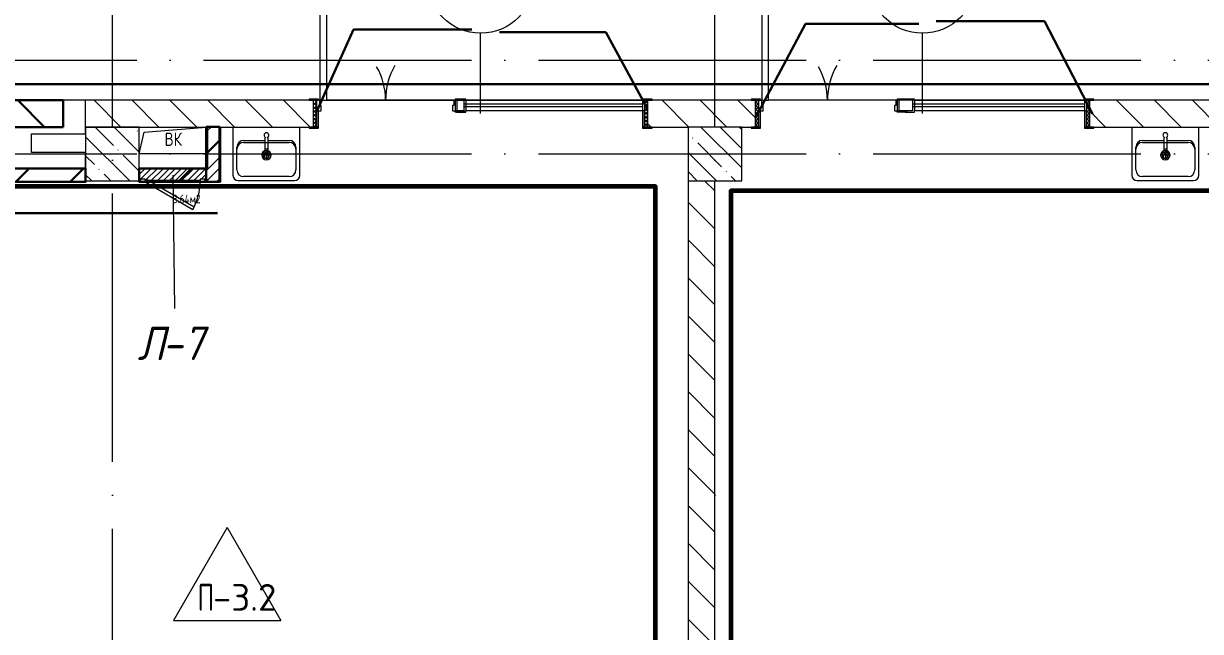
# Model space of a CAD drawing. Header units: millimetres. Extents: x -592259 to 288321, y -552984 to 293768.
# Drawn here: x 9398 to 18188, y -211829 to -207294 of the extents above; entities that cross this region are included whole.
import ezdxf

# ---------------------------------------------------------------- set-up
doc = ezdxf.new("R2010")
doc.units = ezdxf.units.MM
doc.linetypes.add('ADSK_Линия сетки', pattern=[2500, 2000, -250, 0, -250])
for name, color, linetype, lineweight in [('0) блоки', 6, 'Continuous', 30), ('0.3) ПГП 6 вып', 4, 'Continuous', 30), ('2)Фархверки', 40, 'Continuous', 30), ('4) Штукатурка', 6, 'Continuous', 30), ('4.6) Швы', 6, 'Continuous', 30), ('4.7) Штук. 6 вып.', 6, 'Continuous', 30), ('6.1) Шпаклевка 5 вып.', 160, 'Continuous', 60), ('A-DETL-GENF-OTLN', 250, 'Continuous', 5), ('A-DOOR-____-IDEN', 250, 'Continuous', 9), ('A-DOOR-____-MCUT', 250, 'Continuous', 5), ('A-DOOR-____-OTLN', 250, 'Continuous', 5), ('A-DOOR-FRAM-MCUT', 250, 'Continuous', 5), ('A-DOOR-FRAM-OTLN', 250, 'Continuous', 5), ('A-DOOR-GLAZ-MCUT', 250, 'Continuous', 5), ('A-FLOR-____-IDEN', 250, 'Continuous', 9), ('A-FLOR-____-OTLN', 250, 'Continuous', 9), ('A-GENM-____-MCUT', 250, 'Continuous', 25), ('A-GENM-____-OTLN', 250, 'Continuous', 9), ('A-GLAZ-____-OTLN', 250, 'Continuous', 5), ('A-WALL-____-MCUT', 250, 'Continuous', 13), ('A-WALL-____-PATT', 250, 'Continuous', 13), ('P-SANR-FIXT-OTLN', 250, 'Continuous', 9), ('S-COLS-____-MCUT', 250, 'Continuous', 25), ('S-COLS-____-OTLN', 250, 'Continuous', 9), ('S-GRID-____-OTLN', 250, 'Continuous', 9)]:
    doc.layers.add(name, color=color, linetype=linetype, lineweight=lineweight)
doc.styles.add('ISOCPEUR', font='isocpeur.ttf', dxfattribs={"width": 0.8, "height": 100})
doc.styles.add('ISOCPEUR_2', font='isocpeur.ttf', dxfattribs={"height": 160})
doc.styles.add('ISOCPEUR_I', font='isocpeui.ttf', dxfattribs={"width": 0.9, "height": 12.5})
doc.styles.add('А3', font='ГОСТ тип А.ttf')
pattern_1 = [(135, (1051.41, 164.685), (-14.1421, -14.1421), []), (225, (1051.41, 164.685), (14.1421, -14.1421), [])]
pattern_2 = [(45, (-1071.384, 164.685), (-14.1421, 14.1421), []), (135, (-1071.384, 164.685), (-14.1421, -14.1421), [])]
pattern_3 = [(135, (-3188.22, -259241.39), (-141.42136, -141.42136), [])]
pattern_4 = [(45, (-3188.22, -259241.4), (-224.5064, 224.5064), []), (45, (-3108.85, -259241.4), (0, 449.0128), []), (45, (-3267.6, -259241.4), (0, 449.0128), [])]
pattern_5 = [(45, (125, 0), (-22.6274, 22.6274), [])]

# ---------------------------------------------------------------- blocks, each defined once
blk = doc.blocks.new('Раковина_АИ_3D_Рен_МГН_Santek Neo 50 - Раковина 500x400x170-V23-АР1_Маркировочный план 3 этажа')
at = {"layer": 'P-SANR-FIXT-OTLN', "lineweight": 5}
for p, q in [((-250, 25), (-250, -335)), ((250, -335), (250, 25)), ((-170, -75), (-10, -75)), ((-10, -167), (-10, -50.2)), ((10, -50.2), (10, -167)), ((10, -75), (170, -75)), ((-220, -295), (-220, -125)), ((-220, -295), (-220, -139.7)), ((-170, -89.7), (170, -89.7)), ((-10, -167), (10, -167)), ((-5.9, -137), (-7, -137)), ((-7, -137), (-7, -137)), ((-5.9, -137), (5.9, -137)), ((0, -150), (0, -220)), ((7, -137), (5.9, -137)), ((7, -137), (7, -137)), ((220, -125), (220, -295)), ((220, -139.7), (220, -295)), ((35, -185), (-35, -185)), ((170, -345), (-170, -345)), ((170, -345), (-170, -345)), ((-210, -375), (210, -375))]:
    blk.add_line(p, q, dxfattribs=at)
for centre, radius, start, end in [((-170, -125), 50, 90, 180), ((0, -35), 18, 360, 180), ((0, -35), 18, 180, 250.80897), ((0, -35), 18, 289.19103, 360), ((0, -35), 18, 295.19321, 300), ((0, -35), 18, 309.99941, 315), ((0, -35), 18, 324.99969, 330), ((170, -125), 50, 0, 90), ((-170, -139.7), 50, 90, 180), ((0, -185), 35, 0, 180), ((0, -185), 35, 106.67272, 180), ((0, -185), 23, 360, 180), ((0, -185), 23, 115.32987, 180), ((0, -185), 23, 360, 64.67013), ((0, -185), 35, 0, 73.32728), ((170, -139.7), 50, 0, 90), ((0, -185), 35, 180, 0), ((0, -185), 35, 180, 360), ((0, -185), 23, 180, 360), ((0, -185), 23, 180, 360), ((-210, -335), 40, 180, 270), ((-170, -295), 50, 180, 270), ((-170, -295), 50, 180, 270), ((170, -295), 50, 270, 0), ((170, -295), 50, 270, 0), ((210, -335), 40, 270, 0)]:
    blk.add_arc(centre, radius, start, end, dxfattribs=at)
for points in [[(-6.2, -51.9), (-6.1, -51.9), (-6, -52), (-5.9, -52)], [(5.9, -52), (6, -52), (6.1, -51.9), (6.2, -51.9)]]:
    blk.add_open_spline(points, degree=3, dxfattribs=at)
blk = doc.blocks.new('Раковина_АИ_3D_Рен_МГН_Santek Neo 50 - Раковина 500x400x170-20710989-АР1_Маркировочный план 3 этажа')
at = {"layer": 'P-SANR-FIXT-OTLN', "lineweight": 5}
for p, q in [((-250, 25), (-250, -335)), ((250, -335), (250, 25)), ((-170, -75), (-10, -75)), ((-10, -167), (-10, -50.2)), ((10, -50.2), (10, -167)), ((10, -75), (170, -75)), ((-220, -295), (-220, -125)), ((-220, -295), (-220, -139.7)), ((-170, -89.7), (170, -89.7)), ((-10, -167), (10, -167)), ((-5.9, -137), (-7, -137)), ((-7, -137), (-7, -137)), ((-5.9, -137), (5.9, -137)), ((0, -150), (0, -220)), ((7, -137), (5.9, -137)), ((7, -137), (7, -137)), ((220, -125), (220, -295)), ((220, -139.7), (220, -295)), ((35, -185), (-35, -185)), ((170, -345), (-170, -345)), ((170, -345), (-170, -345)), ((-210, -375), (210, -375))]:
    blk.add_line(p, q, dxfattribs=at)
for centre, radius, start, end in [((-170, -125), 50, 90, 180), ((0, -35), 18, 360, 180), ((0, -35), 18, 180, 250.80897), ((0, -35), 18, 289.19103, 360), ((0, -35), 18, 295.19321, 300), ((0, -35), 18, 309.99941, 315), ((0, -35), 18, 324.99969, 330), ((170, -125), 50, 0, 90), ((-170, -139.7), 50, 90, 180), ((0, -185), 35, 0, 180), ((0, -185), 35, 106.67272, 180), ((0, -185), 23, 360, 180), ((0, -185), 23, 115.32987, 180), ((0, -185), 23, 360, 64.67013), ((0, -185), 35, 0, 73.32728), ((170, -139.7), 50, 0, 90), ((0, -185), 35, 180, 0), ((0, -185), 35, 180, 360), ((0, -185), 23, 180, 360), ((0, -185), 23, 180, 360), ((-210, -335), 40, 180, 270), ((-170, -295), 50, 180, 270), ((-170, -295), 50, 180, 270), ((170, -295), 50, 270, 0), ((170, -295), 50, 270, 0), ((210, -335), 40, 270, 0)]:
    blk.add_arc(centre, radius, start, end, dxfattribs=at)
for points in [[(-6.2, -51.9), (-6.1, -51.9), (-6, -52), (-5.9, -52)], [(5.9, -52), (6, -52), (6.1, -51.9), (6.2, -51.9)]]:
    blk.add_open_spline(points, degree=3, dxfattribs=at)
blk = doc.blocks.new('Сифон Orio для МГН - Сифон бутылочный-V28-АР1_Маркировочный план 3 этажа')
at = {"layer": 'P-SANR-FIXT-OTLN', "lineweight": 5}
for start, end in [(90, 233.74325), (165, 233.74325), (165, 233.74325), (165, 180), (105, 135), (105, 135), (306.25675, 90), (345, 75), (345, 75), (45, 75), (345, 15), (195, 233.74325), (306.25675, 315), (306.25675, 315), (306.25675, 315)]:
    blk.add_arc((0, 0), 16, start, end, dxfattribs=at)
blk = doc.blocks.new('Сифон Orio для МГН - Сифон бутылочный-V29-АР1_Маркировочный план 3 этажа')
at = {"layer": 'P-SANR-FIXT-OTLN', "lineweight": 5}
for start, end in [(90, 233.74325), (165, 233.74325), (165, 233.74325), (165, 180), (105, 135), (105, 135), (306.25675, 90), (345, 75), (345, 75), (45, 75), (345, 15), (195, 233.74325), (306.25675, 315), (306.25675, 315), (306.25675, 315)]:
    blk.add_arc((0, 0), 16, start, end, dxfattribs=at)
blk = doc.blocks.new('Дверь_СКБ_2Ст_Фрамуга2 - Н_ВВ-3_2500x2600h_Учебные помещения_Фрамуга слева-42054644-АР1_Маркировочный план 3 этажа')
at = {"layer": 'A-DOOR-____-OTLN'}
h = blk.add_hatch(dxfattribs=at)
h.set_pattern_fill('FP_12', color=256, style=0, pattern_type=2)
h.set_pattern_definition(pattern_1)
h.paths.add_polyline_path([(1237.5, -100), (1262.5, -100), (1262.5, 100), (1237.5, 100), (1237.5, 98)])
at = {"layer": 'A-DOOR-FRAM-OTLN'}
h = blk.add_hatch(dxfattribs=at)
h.set_pattern_fill('FP_13', color=256, style=0, pattern_type=2)
h.set_pattern_definition(pattern_2)
h.paths.add_polyline_path([(-1212.5, -100), (-1212.5, 100), (-1237.5, 100), (-1237.5, -100)])
at = {"layer": 'A-DOOR-____-MCUT'}
for p, q in [((-1187.5, 1100), (-1187.5, 100)), ((-1137.5, 1100), (-1187.5, 1100)), ((-1137.5, 100), (-1137.5, 1100)), ((-1187.5, 100), (-1137.5, 100))]:
    blk.add_line(p, q, dxfattribs=at)
at = {"layer": 'A-DOOR-____-OTLN'}
for centre, radius, start, end in [((-177.5, 100), 520, 150, 180), ((-1197.5, 100), 500, 360, 30)]:
    blk.add_arc(centre, radius, start, end, dxfattribs=at)
at = {"layer": 'A-DOOR-FRAM-MCUT'}
for p, q in [((-1197.5, 108), (-1267.5, 108)), ((-1267.5, 108), (-1267.5, 100)), ((-1267.5, 100), (-1197.5, 100)), ((-1212.5, 100), (-1237.5, 100)), ((-1237.5, 100), (-1237.5, -100)), ((-1187.5, 100), (-1212.5, 100)), ((-1212.5, 100), (-1212.5, 20)), ((-1212.5, -100), (-1212.5, 100)), ((-1197.5, 100), (-1197.5, 108)), ((-1187.5, 60), (-1187.5, 100)), ((-187.5, 100), (-187.5, 60)), ((-162.5, 100), (-187.5, 100)), ((-177.5, 108), (-177.5, 100)), ((-107.5, 108), (-177.5, 108)), ((-177.5, 100), (-177.5, 20)), ((-62.5, 100), (-162.5, 100)), ((-162.5, 20), (-162.5, 100)), ((-162.5, 20), (-162.5, 100)), ((-117.5, 108), (-117.5, 100)), ((-47.5, 108), (-117.5, 108)), ((-107.5, 100), (-107.5, 108)), ((-62.5, 100), (-62.5, 20)), ((-47.5, 100), (-47.5, 108)), ((-47.5, 100), (-47.5, 20)), ((-47.5, 100), (1237.5, 100)), ((1292.5, 108), (1222.5, 108)), ((1222.5, 108), (1222.5, 100)), ((1222.5, 100), (1222.5, 20)), ((1222.5, 100), (1292.5, 100)), ((1237.5, 100), (1237.5, 20)), ((1262.5, 100), (1237.5, 100)), ((1237.5, 100), (1237.5, -100)), ((1262.5, -100), (1262.5, 100)), ((1292.5, 100), (1292.5, 108)), ((-1212.5, 20), (-1177.5, 20)), ((-1197.5, 20), (-1212.5, 20)), ((-1212.5, 20), (-1212.5, -100)), ((-1197.5, -100), (-1197.5, 20)), ((-1177.5, 60), (-1187.5, 60)), ((-1177.5, 20), (-1177.5, 60)), ((-187.5, 60), (-197.5, 60)), ((-197.5, 60), (-197.5, 20)), ((-197.5, 20), (-162.5, 20)), ((-177.5, 12), (-177.5, 20)), ((-107.5, 12), (-177.5, 12)), ((-62.5, 20), (-162.5, 20)), ((-117.5, 20), (-117.5, 12)), ((-117.5, 12), (-47.5, 12)), ((-107.5, 20), (-107.5, 12)), ((-47.5, 12), (-47.5, 20)), ((1237.5, 20), (-47.5, 20)), ((1237.5, 20), (1222.5, 20)), ((1222.5, 20), (1222.5, -100)), ((1237.5, -100), (1237.5, 20)), ((-1197.5, -100), (-1267.5, -100)), ((-1267.5, -100), (-1267.5, -108)), ((-1267.5, -108), (-1197.5, -108)), ((-1237.5, -100), (-1212.5, -100)), ((-1212.5, -100), (-1197.5, -100)), ((-1197.5, -108), (-1197.5, -100)), ((1222.5, -100), (1237.5, -100)), ((1292.5, -100), (1222.5, -100)), ((1222.5, -100), (1222.5, -108)), ((1222.5, -108), (1292.5, -108)), ((1237.5, -100), (1262.5, -100)), ((1292.5, -108), (1292.5, -100))]:
    blk.add_line(p, q, dxfattribs=at)
at = {"layer": 'A-DOOR-GLAZ-MCUT'}
for p, q in [((1222.5, 70), (-62.5, 70)), ((1222.5, 50), (-62.5, 50))]:
    blk.add_line(p, q, dxfattribs=at)
blk = doc.blocks.new('Дверь_СКБ_2Ст_Фрамуга1 - Н_ВВ-2_1_2500x2600h_Учебные помещения_Фрамуга слева_не ПБ-42111865-АР1_Маркировочный план 3 этажа')
at = {"layer": 'A-DOOR-____-OTLN'}
h = blk.add_hatch(dxfattribs=at)
h.set_pattern_fill('FP_12', color=256, style=0, pattern_type=2)
h.set_pattern_definition(pattern_1)
h.paths.add_polyline_path([(1237.5, -100), (1262.5, -100), (1262.5, 100), (1237.5, 100), (1237.5, 98)])
at = {"layer": 'A-DOOR-FRAM-OTLN'}
h = blk.add_hatch(dxfattribs=at)
h.set_pattern_fill('FP_13', color=256, style=0, pattern_type=2)
h.set_pattern_definition(pattern_2)
h.paths.add_polyline_path([(-1237.5, -100), (-1212.5, -100), (-1212.5, 100), (-1237.5, 100)])
at = {"layer": 'A-DOOR-____-MCUT'}
for p, q in [((-1187.5, 1100), (-1187.5, 100)), ((-1137.5, 1100), (-1187.5, 1100)), ((-1137.5, 100), (-1137.5, 1100)), ((-1187.5, 100), (-1137.5, 100))]:
    blk.add_line(p, q, dxfattribs=at)
at = {"layer": 'A-DOOR-____-OTLN'}
for centre, radius, start, end in [((-177.5, 100), 520, 150, 180), ((-1197.5, 100), 500, 360, 30)]:
    blk.add_arc(centre, radius, start, end, dxfattribs=at)
at = {"layer": 'A-DOOR-FRAM-MCUT'}
for p, q in [((-1197.5, 108), (-1267.5, 108)), ((-1267.5, 108), (-1267.5, 100)), ((-1267.5, 100), (-1197.5, 100)), ((-1212.5, 100), (-1237.5, 100)), ((-1237.5, 100), (-1237.5, -100)), ((-1187.5, 100), (-1212.5, 100)), ((-1212.5, 100), (-1212.5, 20)), ((-1212.5, -100), (-1212.5, 100)), ((-1197.5, 100), (-1197.5, 108)), ((-1187.5, 60), (-1187.5, 100)), ((-187.5, 100), (-187.5, 60)), ((-162.5, 100), (-187.5, 100)), ((-177.5, 108), (-177.5, 100)), ((-107.5, 108), (-177.5, 108)), ((-177.5, 100), (-177.5, 20)), ((-167.5, 108), (-167.5, 100)), ((-97.5, 108), (-167.5, 108)), ((-112.5, 100), (-162.5, 100)), ((-162.5, 20), (-162.5, 100)), ((-162.5, 20), (-162.5, 100)), ((-112.5, 100), (-112.5, 20)), ((-107.5, 100), (-107.5, 108)), ((-97.5, 100), (-97.5, 108)), ((-97.5, 100), (-97.5, 20)), ((-97.5, 100), (1237.5, 100)), ((1292.5, 108), (1222.5, 108)), ((1222.5, 108), (1222.5, 100)), ((1222.5, 100), (1222.5, 20)), ((1222.5, 100), (1292.5, 100)), ((1237.5, 100), (1237.5, 20)), ((1262.5, 100), (1237.5, 100)), ((1237.5, 100), (1237.5, -100)), ((1262.5, -100), (1262.5, 100)), ((1292.5, 100), (1292.5, 108)), ((-1212.5, 20), (-1177.5, 20)), ((-1197.5, 20), (-1212.5, 20)), ((-1212.5, 20), (-1212.5, -100)), ((-1197.5, -100), (-1197.5, 20)), ((-1177.5, 60), (-1187.5, 60)), ((-1177.5, 20), (-1177.5, 60)), ((-187.5, 60), (-197.5, 60)), ((-197.5, 60), (-197.5, 20)), ((-197.5, 20), (-162.5, 20)), ((-177.5, 12), (-177.5, 20)), ((-107.5, 12), (-177.5, 12)), ((-167.5, 20), (-167.5, 12)), ((-167.5, 12), (-97.5, 12)), ((-112.5, 20), (-162.5, 20)), ((-107.5, 20), (-107.5, 12)), ((-97.5, 12), (-97.5, 20)), ((1237.5, 20), (-97.5, 20)), ((1237.5, 20), (1222.5, 20)), ((1222.5, 20), (1222.5, -100)), ((1237.5, -100), (1237.5, 20)), ((-1197.5, -100), (-1267.5, -100)), ((-1267.5, -100), (-1267.5, -108)), ((-1267.5, -108), (-1197.5, -108)), ((-1237.5, -100), (-1212.5, -100)), ((-1212.5, -100), (-1197.5, -100)), ((-1197.5, -108), (-1197.5, -100)), ((1222.5, -100), (1237.5, -100)), ((1292.5, -100), (1222.5, -100)), ((1222.5, -100), (1222.5, -108)), ((1222.5, -108), (1292.5, -108)), ((1237.5, -100), (1262.5, -100)), ((1292.5, -108), (1292.5, -100))]:
    blk.add_line(p, q, dxfattribs=at)
at = {"layer": 'A-DOOR-GLAZ-MCUT'}
for p, q in [((1222.5, 70), (-112.5, 70)), ((1222.5, 50), (-112.5, 50))]:
    blk.add_line(p, q, dxfattribs=at)
blk = doc.blocks.new('BSC_Колонна _Прямоугольная - 400x400-31342009-АР1_Маркировочный план 3 этажа')
at = {"layer": 'S-COLS-____-OTLN', "lineweight": 5}
h = blk.add_hatch(dxfattribs=at)
h.set_pattern_fill('FP_26', color=256, style=0, pattern_type=2)
h.set_pattern_definition([(135, (-17749.98, -50975), (-142.5619, -142.5619), []), (135, (-17607.42, -50975), (-142.5619, -142.5619), [252.016, -50.403, 3.353, -47.05])])
h.paths.add_polyline_path([(0, -200), (200, -200), (200, 200), (-200, 200), (-200, -200)])
at = {"layer": 'S-COLS-____-MCUT', "lineweight": 5}
for p, q in [((200, 200), (-200, 200)), ((-200, 200), (-200, -200)), ((200, -200), (200, 200)), ((-200, -200), (200, -200))]:
    blk.add_line(p, q, dxfattribs=at)
blk = doc.blocks.new('_Wn_-As_OpeningMEP_floor__Rectangular - _Wn_-As_OpeningMEP_floor__Rectangular-V52-АР1_Маркировочный план 3 этажа')
at = {"layer": 'A-DETL-GENF-OTLN', "lineweight": 5}
for p, q in [((-250, -50), (-212.2, 112.2)), ((-212.2, 112.2), (250, 150))]:
    blk.add_line(p, q, dxfattribs=at)
blk = doc.blocks.new('АР_Люк - ЛРС_ВК_500х400_наружный_NCS S 1000-N-V81-АР1_Маркировочный план 3 этажа')
at = {"layer": 'A-DOOR-____-OTLN'}
h = blk.add_hatch(dxfattribs=at)
h.set_pattern_fill('FP_54', color=256, style=0, pattern_type=2)
h.set_pattern_definition(pattern_5)
h.paths.add_polyline_path([(-125, 50), (-125, -50), (374.9, -50), (374.9, 50), (365, 50), (365, 30), (330, 30), (330, 50), (320, 32.7), (290, 50), (-80, 50), (-80, 30), (-115, 30), (-115, 43), (-90, 43), (-115, 48), (-115, 50), (-119.4, 50)])
h = blk.add_hatch(dxfattribs=at)
h.set_pattern_fill('FP_54', color=256, style=0, pattern_type=2)
h.set_pattern_definition(pattern_5)
h.paths.add_polyline_path([(375, 40), (374.9, 40), (375, -50)])
at = {"layer": 'A-DETL-GENF-OTLN', "lineweight": 5}
for p, q in [((375, 50), (-125, 50)), ((-125, 50), (-125, -50)), ((375, -50), (375, 50)), ((-125, -50), (375, -50))]:
    blk.add_line(p, q, dxfattribs=at)
at = {"layer": 'A-DOOR-____-MCUT', "lineweight": 5}
for p, q in [((-25.1, 255), (-35.1, 237.7)), ((-35.1, 237.7), (320, 32.7)), ((330, 50), (-25.1, 255)), ((-80, 50), (-115, 50)), ((-115, 50), (-115, 30)), ((-115, 30), (-80, 30)), ((-80, 30), (-80, 50)), ((320, 32.7), (330, 50)), ((365, 50), (330, 50)), ((330, 50), (330, 30)), ((330, 30), (365, 30)), ((365, 30), (365, 50))]:
    blk.add_line(p, q, dxfattribs=at)
blk.add_arc((330, 50), 410, 150, 180, dxfattribs=at)
at = {"layer": 'A-DOOR-____-OTLN'}
blk.add_line((330, 50), (-25.1, 255), dxfattribs=at)
blk = doc.blocks.new('ASML_АР_Отделка Люка - ВО Отделка люков_Грунтовка 0_Шпатлевка 0_Окраска 0_0-42722003-АР1_Маркировочный план 3 этажа')
at = {"layer": 'A-GENM-____-MCUT', "lineweight": 5}
for p, q in [((-240, 3), (-250, 3)), ((-250, 3), (-250, 0)), ((177.1, 3), (-205, 3)), ((205, 3), (201, 3)), ((250, 3), (240, 3)), ((250, 0), (250, 3)), ((-250, 0), (-240, 0)), ((-205, 0), (182.3, 0)), ((199.2, 0), (205, 0)), ((240, 0), (250, 0))]:
    blk.add_line(p, q, dxfattribs=at)
blk = doc.blocks.new('AAR_СКБ_Марка_Перекрытия - Марка пола-17325028-АР1_Маркировочный план 3 этажа')
at = {"layer": 'A-FLOR-____-IDEN'}
for p, q in [((0, 6.932), (-4.002, 0)), ((0, 6.932), (4.002, 0)), ((-4.002, 0), (4.002, 0))]:
    blk.add_line(p, q, dxfattribs=at)
blk = doc.blocks.new('ADSK_Марка_Дверь - Типоразмер_ADSK_Марка-30565456-АР1_Маркировочный план 3 этажа')
at = {"layer": 'A-DOOR-____-IDEN'}
blk.add_circle((0, 0), 4, dxfattribs=at)

msp = doc.modelspace()

# ---------------------------------------------------------------- hatches: boundary and pattern name
at = {"layer": '0) блоки'}
h = msp.add_hatch(dxfattribs=at)
h.set_pattern_fill('ANSI31', color=256, scale=80, angle=90)
h.set_pattern_definition([(135, (5761.75, -207866.4), (-179.605, -179.605), [])])
h.paths.add_polyline_path([(9694.881, -208066.3886), (5761.7544, -208066.3886), (5761.7544, -207866.3886), (9694.881, -207866.3886)])
at = {"layer": '0.3) ПГП 6 вып'}
h = msp.add_hatch(dxfattribs=at)
h.set_pattern_fill('ANSI31', color=4, scale=90)
h.paths.add_polyline_path([(10861.7983, -208475.3892), (10761.7983, -208475.3892), (10761.7983, -208065.4722), (10861.7983, -208065.4722)])
h = msp.add_hatch(dxfattribs=at)
h.set_pattern_fill('ANSI31', color=4, scale=90)
h.paths.add_polyline_path([(5761.7544, -208475.3886), (9861.7544, -208475.3886), (9861.7544, -208375.3886), (5761.7544, -208375.3886)])
h = msp.add_hatch(dxfattribs=at)
h.set_pattern_fill('ANSI31', color=4, scale=90)
h.paths.add_polyline_path([(10761.7983, -208475.3892), (10261.7763, -208475.3892), (10261.7763, -208375.3892), (10761.7983, -208375.3892)])
at = {"layer": 'A-WALL-____-PATT', "lineweight": 15, "true_color": 0x000000}
h = msp.add_hatch(dxfattribs=at)
h.set_pattern_fill('FP_1', color=18, style=0, pattern_type=2)
h.set_pattern_definition(pattern_3)
h.paths.add_polyline_path([(18451.5723, -208066.3892), (19261.7544, -208066.3886), (19261.7544, -207866.3892), (17361.7763, -207866.3892), (17361.7763, -208066.3892), (18361.7763, -208066.3892)])
h.paths.add_polyline_path([(10261.7544, -208066.3892), (11561.7983, -208066.3892), (11561.7983, -207866.3892), (9861.7544, -207866.3892), (9861.7544, -208066.3886), (10241.6935, -208066.3886)])
h.paths.add_polyline_path([(14861.7763, -208066.3892), (14861.7763, -207866.3892), (14061.7983, -207866.3892), (14061.7983, -208066.3892), (14831.7763, -208066.3892)])
h = msp.add_hatch(dxfattribs=at)
h.set_pattern_fill('FP_9', color=18, style=0, pattern_type=2)
h.set_pattern_definition(pattern_4)
h.paths.add_polyline_path([(10818.4128, -208375.3892), (10871.7763, -208375.3892), (10871.7763, -208066.3892), (10771.7763, -208066.3892), (10771.7763, -208375.3892)])
h = msp.add_hatch(dxfattribs=at)
h.set_pattern_fill('FP_9', color=18, style=0, pattern_type=2)
h.set_pattern_definition(pattern_4)
h.paths.add_polyline_path([(10761.7544, -208475.3892), (10871.7763, -208475.3892), (10871.7763, -208375.3892), (10761.6933, -208375.3892), (10761.6933, -208475.3892)])
h = msp.add_hatch(dxfattribs=at)
h.set_pattern_fill('FP_1', color=18, style=0, pattern_type=2)
h.set_pattern_definition(pattern_3)
h.paths.add_polyline_path([(14561.7763, -215516.3886), (14561.7763, -208466.3886), (14361.7763, -208466.3886), (14361.7763, -215516.3886)])
at = {"layer": 'S-COLS-____-OTLN', "lineweight": 5, "true_color": 0x000000}
h = msp.add_hatch(dxfattribs=at)
h.set_pattern_fill('FP_24', color=18, style=0, pattern_type=2)
h.set_pattern_definition([(135, (-3188.22, -259241.39), (-142.5612, -142.5612), []), (135, (-3045.66, -259241.39), (-142.5612, -142.5612), [252.016, -50.403, 3.353, -47.05])])
h.paths.add_polyline_path([(9861.7544, -208466.3886), (10261.6933, -208465.3892), (10261.7532, -208066.3886), (9861.7544, -208066.3886), (9861.7544, -208376.3886)])

# ---------------------------------------------------------------- linework, layer by layer
at = {"layer": '0) блоки'}
msp.add_lwpolyline([(9694.881, -208066.3886), (5761.7544, -208066.3886), (5761.7544, -207866.3886), (9694.881, -207866.3886)], close=True, dxfattribs=at)
at = {"layer": '0.3) ПГП 6 вып'}
for points in [[(10861.7983, -208475.3892), (10761.7983, -208475.3892), (10761.7983, -208065.4722), (10861.7983, -208065.4722)], [(5761.7544, -208475.3886), (9861.7544, -208475.3886), (9861.7544, -208375.3886), (5761.7544, -208375.3886)], [(10761.7983, -208475.3892), (10261.7763, -208475.3892), (10261.7763, -208375.3892), (10761.7983, -208375.3892)]]:
    msp.add_lwpolyline(points, close=True, dxfattribs=at)
at = {"layer": '2)Фархверки'}
for points in [[(17381.3184, -207967.9801), (17022.7018, -207275.2113), (16913.4769, -207275.2113), (16213.4769, -207275.2113)], [(11587.1994, -207947.1754), (11862.8621, -207339.2152), (12044.9036, -207339.2152), (12744.9036, -207339.2152)], [(14057.7618, -207931.5718), (13745.6908, -207359.4416), (13652.0694, -207359.4416), (12952.0694, -207359.4416)], [(14869.1465, -207988.7848), (15238.4306, -207297.0274), (15384.0637, -207297.0274), (16084.0637, -207297.0274)]]:
    msp.add_lwpolyline(points, dxfattribs=at)
at = {"layer": '4) Штукатурка'}
msp.add_line((29058.6779, -207745.3052), (-2915.9711, -207745.3052), dxfattribs=at)
at = {"layer": '4.6) Швы'}
for points in [[(9851.4561, -207745.3052), (11095.2606, -207745.3052)], [(14091.7983, -207745.3052), (15335.6027, -207745.3052)], [(16455.2289, -207745.3052), (17699.0333, -207745.3052)]]:
    msp.add_lwpolyline(points, dxfattribs=at)
at = {"layer": '4.7) Штук. 6 вып.'}
msp.add_lwpolyline([(298.6548, -208708.3572), (10845.7695, -208708.3572)], dxfattribs=at)
at = {"layer": '6.1) Шпаклевка 5 вып.'}
for points in [[(-2988.2237, -215534.3886), (14117.4721, -215534.3886), (14117.4721, -208511.0427), (-2988.2237, -208511.0427)], [(14681.3062, -215582.4895), (23367.2025, -215582.4895), (23367.2025, -208542.4895), (14681.3062, -208542.4895)]]:
    msp.add_lwpolyline(points, close=True, dxfattribs=at)
at = {"layer": 'A-DOOR-____-IDEN', "color": 18, "true_color": 0x000000}
for p, q in [((12811.7983, -207966.3892), (12811.3409, -207366.3892)), ((16111.7763, -207966.3892), (16111.7763, -207366.3892)), ((10511.6933, -208425.3892), (10526.1166, -209420.8657))]:
    msp.add_line(p, q, dxfattribs=at)
at = {"layer": 'A-FLOR-____-OTLN', "color": 18, "lineweight": 5, "true_color": 0x000000}
for p, q in [((12611.7983, -207866.3892), (11661.7983, -207866.3892)), ((11661.7983, -207866.3892), (12611.7983, -207866.3892)), ((14021.7983, -207866.3892), (12636.7983, -207866.3892)), ((12636.7983, -207866.3892), (14021.7983, -207866.3892)), ((15911.7763, -207866.3892), (14961.7763, -207866.3892)), ((17321.7763, -207866.3892), (15936.7763, -207866.3892)), ((10761.7544, -208066.3892), (10761.7544, -208266.3892)), ((10761.7544, -208266.3892), (10261.7544, -208266.3892))]:
    msp.add_line(p, q, dxfattribs=at)
at = {"layer": 'A-WALL-____-MCUT', "color": 18, "lineweight": 15, "true_color": 0x000000}
for p, q in [((9861.7544, -207866.3886), (5241.7544, -207866.3886)), ((9861.7544, -208116.3886), (9861.7544, -207866.3886)), ((11531.7983, -207866.3892), (9861.7544, -207866.3892)), ((14831.7763, -207866.3892), (14091.7983, -207866.3892)), ((19261.7544, -207866.3892), (17391.7763, -207866.3892)), ((9861.7544, -208066.3892), (10261.7544, -208066.3892)), ((10261.7544, -208066.3892), (11531.7983, -208066.3892)), ((10771.7763, -208066.3892), (10771.7763, -208375.3892)), ((10871.7763, -208475.3892), (10871.7763, -208066.3892)), ((14091.7983, -208066.3892), (14361.7544, -208066.3892)), ((14761.7544, -208066.3892), (14831.7763, -208066.3892)), ((17391.7763, -208066.3892), (18861.7544, -208066.3892)), ((9457.7453, -208116.3886), (9861.7544, -208116.3886)), ((9457.7453, -208256.3886), (9457.7453, -208116.3886)), ((9861.7544, -208256.3886), (9457.7453, -208256.3886)), ((9861.7544, -208376.3886), (9861.7544, -208256.3886)), ((5761.7544, -208376.3886), (9861.7544, -208376.3886)), ((10771.7763, -208375.3892), (10261.7544, -208375.3892)), ((10261.7544, -208375.3892), (10261.7544, -208465.3892)), ((10261.7544, -208468.3892), (10261.7544, -208475.3892)), ((10261.7544, -208475.3892), (10271.6933, -208475.3892)), ((10346.6933, -208475.3892), (10716.6933, -208475.3892)), ((10751.6933, -208475.3892), (10871.7763, -208475.3892)), ((14361.7763, -208466.3886), (14361.7763, -215516.3886)), ((14561.7763, -215516.3886), (14561.7763, -208466.3886))]:
    msp.add_line(p, q, dxfattribs=at)
at = {"layer": 'S-COLS-____-MCUT', "color": 18, "lineweight": 5, "true_color": 0x000000}
for p, q in [((9861.7544, -208066.3886), (9861.7544, -208466.3886)), ((10261.7544, -208375.3892), (10261.7544, -208066.3886)), ((10261.7544, -208465.3892), (10261.7544, -208375.3892)), ((9861.7544, -208466.3886), (10261.6933, -208466.3886))]:
    msp.add_line(p, q, dxfattribs=at)
at = {"layer": 'S-COLS-____-OTLN', "color": 18, "lineweight": 5, "true_color": 0x000000}
msp.add_line((10261.7544, -208066.3886), (9861.7544, -208066.3886), dxfattribs=at)
at = {"layer": 'S-GRID-____-OTLN', "color": 18, "linetype": 'ADSK_Линия сетки', "true_color": 0x000000}
for p, q in [((10061.7763, -220563.733), (10061.7763, -199653.1503)), ((14561.7763, -220563.733), (14561.7763, -199653.1503)), ((-6757.7749, -207566.3886), (70471.963, -207566.3886)), ((-6757.7749, -208266.3886), (70471.963, -208266.3886))]:
    msp.add_line(p, q, dxfattribs=at)

# ---------------------------------------------------------------- block references
at = {"layer": 'A-DOOR-____-IDEN', "color": 18, "true_color": 0x000000, "xscale": 99.99999999999993, "yscale": 99.99999999999993, "zscale": 99.99999999999993}
for p in [(12811.7983, -206966.3892), (16111.7763, -206966.3892)]:
    msp.add_blockref('ADSK_Марка_Дверь - Типоразмер_ADSK_Марка-30565456-АР1_Маркировочный план 3 этажа', p, dxfattribs=at)
at = {"layer": 'A-DOOR-____-OTLN', "color": 18, "true_color": 0x000000}
for name, p in [('Дверь_СКБ_2Ст_Фрамуга1 - Н_ВВ-2_1_2500x2600h_Учебные помещения_Фрамуга слева_не ПБ-42111865-АР1_Маркировочный план 3 этажа', (12799.2983, -207966.3892)), ('Дверь_СКБ_2Ст_Фрамуга2 - Н_ВВ-3_2500x2600h_Учебные помещения_Фрамуга слева-42054644-АР1_Маркировочный план 3 этажа', (16099.2763, -207966.3892))]:
    msp.add_blockref(name, p, dxfattribs=at)
at = {"layer": 'A-DOOR-____-OTLN', "color": 18, "true_color": 0x000000, "rotation": 180}
msp.add_blockref('АР_Люк - ЛРС_ВК_500х400_наружный_NCS S 1000-N-V81-АР1_Маркировочный план 3 этажа', (10636.6933, -208425.3892), dxfattribs=at)
at = {"layer": 'A-FLOR-____-IDEN', "color": 18, "true_color": 0x000000, "xscale": 99.99999999999993, "yscale": 99.99999999999993, "zscale": 99.99999999999993}
msp.add_blockref('AAR_СКБ_Марка_Перекрытия - Марка пола-17325028-АР1_Маркировочный план 3 этажа', (10918.9239, -211746.6321), dxfattribs=at)
at = {"layer": 'A-GENM-____-OTLN', "color": 18, "lineweight": 5, "true_color": 0x000000, "rotation": 180}
msp.add_blockref('ASML_АР_Отделка Люка - ВО Отделка люков_Грунтовка 0_Шпатлевка 0_Окраска 0_0-42722003-АР1_Маркировочный план 3 этажа', (10511.6933, -208465.3892), dxfattribs=at)
at = {"layer": 'A-GLAZ-____-OTLN', "color": 18, "true_color": 0x000000}
msp.add_blockref('_Wn_-As_OpeningMEP_floor__Rectangular - _Wn_-As_OpeningMEP_floor__Rectangular-V52-АР1_Маркировочный план 3 этажа', (10511.7544, -208216.3892), dxfattribs=at)
at = {"layer": 'P-SANR-FIXT-OTLN', "color": 18, "lineweight": 5, "true_color": 0x000000}
for name, p in [('Раковина_АИ_3D_Рен_МГН_Santek Neo 50 - Раковина 500x400x170-V23-АР1_Маркировочный план 3 этажа', (11211.7763, -208091.3778)), ('Раковина_АИ_3D_Рен_МГН_Santek Neo 50 - Раковина 500x400x170-20710989-АР1_Маркировочный план 3 этажа', (17925.7763, -208091.3778)), ('Сифон Orio для МГН - Сифон бутылочный-V28-АР1_Маркировочный план 3 этажа', (11211.7763, -208284.3892)), ('Сифон Orio для МГН - Сифон бутылочный-V29-АР1_Маркировочный план 3 этажа', (17925.7763, -208284.3892))]:
    msp.add_blockref(name, p, dxfattribs=at)
at = {"layer": 'S-COLS-____-OTLN', "color": 18, "lineweight": 5, "true_color": 0x000000}
msp.add_blockref('BSC_Колонна _Прямоугольная - 400x400-31342009-АР1_Маркировочный план 3 этажа', (14561.7544, -208266.3886), dxfattribs=at)

# ---------------------------------------------------------------- texts
at = {"layer": '0.3) ПГП 6 вып', "insert": (10720.0302, -208570.9963), "char_height": 63.81659, "attachment_point": 3, "style": 'А3'}
msp.add_mtext_dynamic_manual_height_columns('3.64м2', width=1367.025343, gutter_width=319.083, heights=[0], dxfattribs=at)
at = {"layer": '2)Фархверки', "insert": (10451.7755, -208107.4337), "char_height": 100, "width": 160.3375, "attachment_point": 1, "style": 'ISOCPEUR'}
msp.add_mtext('ВК', dxfattribs=at)
at = {"layer": 'A-DOOR-____-IDEN', "color": 18, "true_color": 0x000000, "char_height": 250, "attachment_point": 1, "style": 'ISOCPEUR_I'}
for s, insert, width in [('\\fISOCPEUR|b0|i1|c204|p34|;\\W.9;Л', (10249.3359, -209554.5115), 223.670812), ('-7', (10433.8827, -209554.5115), 404.0505)]:
    msp.add_mtext(s, dxfattribs=dict(at, insert=insert, width=width))
at = {"layer": 'A-FLOR-____-IDEN', "color": 18, "true_color": 0x000000, "char_height": 200, "attachment_point": 1, "style": 'ISOCPEUR_2'}
for s, insert, width in [('\\fISOCPEUR|b0|i0|c204|p34|;\\W.7;П', (10697.589, -211475.2463), 140.295312), ('-3.2', (10813.3442, -211475.2463), 420.885937)]:
    msp.add_mtext(s, dxfattribs=dict(at, insert=insert, width=width))

doc.saveas('drawing.dxf')
